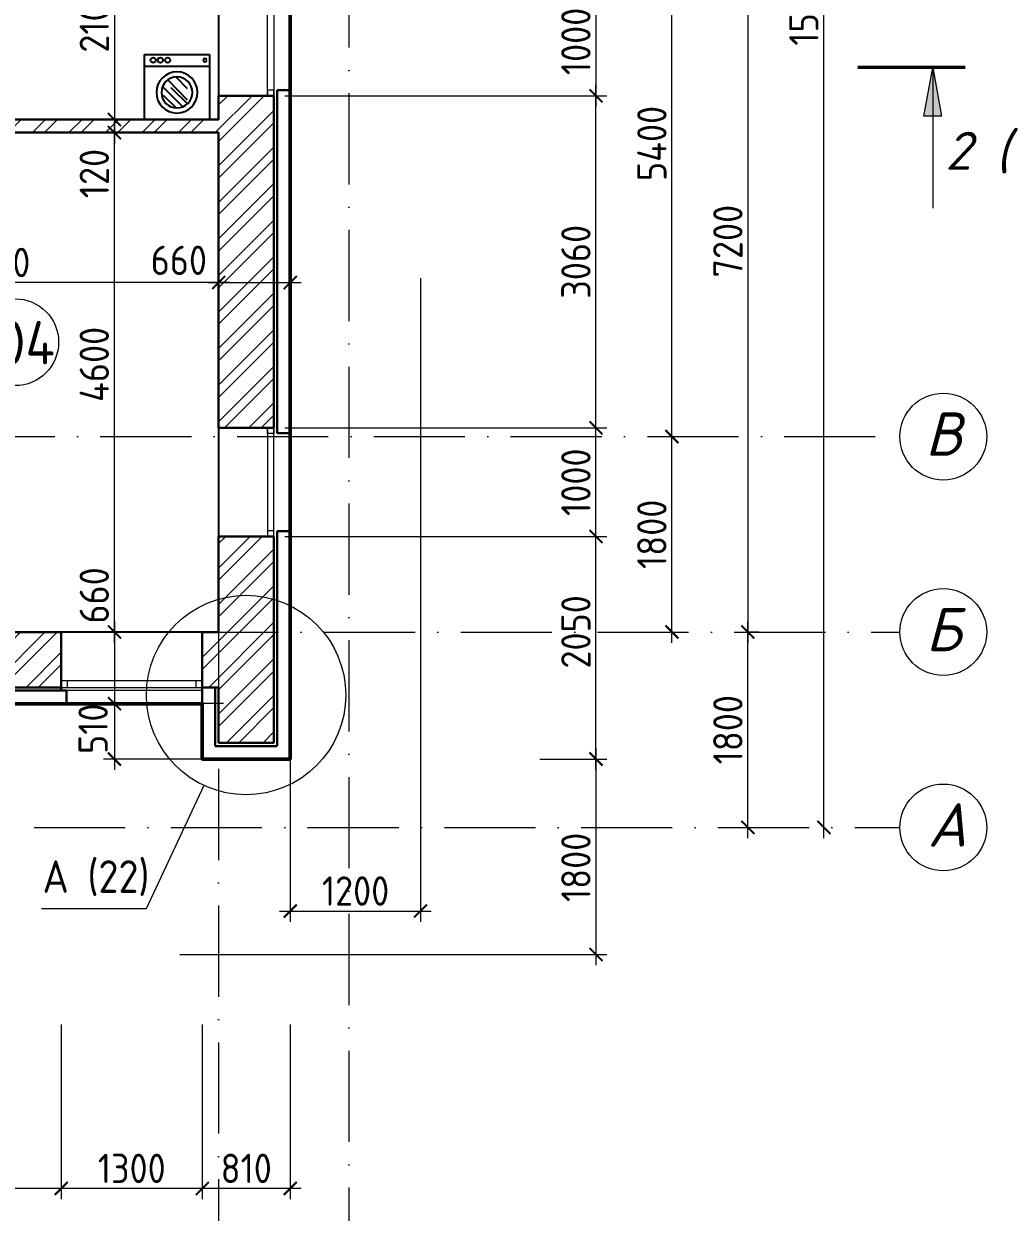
# Model space of a CAD drawing. Header units: millimetres. Extents: x 854812 to 1164625, y 589925 to 823301.
# Drawn here: x 974618 to 983725, y 725317 to 736265 of the extents above; entities that cross this region are included whole.
import ezdxf
from ezdxf.enums import TextEntityAlignment as Align

# ---------------------------------------------------------------- set-up
doc = ezdxf.new("R2010")
doc.units = ezdxf.units.MM
doc.linetypes.add('ACAD_ISO10W100', pattern=[18, 12, -3, 0, -3])
doc.linetypes.add('JIS_08_15', pattern=[17.25, 15, -0.75, 0.75, -0.75])
doc.layers.get('Defpoints').update_dxf_attribs({"color": 40})
doc.layers.add('SANTEH', color=7, linetype='Continuous')
for name, color, linetype, lineweight in [('АР_Штрих_материалы', 27, 'Continuous', 9), ('окна', 132, 'Continuous', 18), ('оси', 50, 'JIS_08_15', 9), ('размеры', 215, 'Continuous', 13), ('стены', 172, 'Continuous', 30), ('текст', 7, 'Continuous', 13), ('УКАЗАТЕЛЬ', 6, 'Continuous', 13), ('ФАСАД', 7, 'Continuous', 13)]:
    doc.layers.add(name, color=color, linetype=linetype, lineweight=lineweight)
doc.styles.add('GOST 2.304', font='isocpeur.ttf', dxfattribs={"width": 0.9})
doc.styles.add('Isocpeur', font='isocpeui.ttf')
doc.dimstyles.new('1', dxfattribs={"dimscale": 100, "dimtxt": 2.7, "dimasz": 1.2, "dimexe": 1, "dimexo": 1, "dimgap": 0.5, "dimtad": 1, "dimdec": 0, "dimzin": 0, "dimdsep": 46, "dimtxsty": 'GOST 2.304', "dimblk": 'ARCHTICK', "dimcen": 0.09, "dimdle": 1, "dimclrd": 256, "dimclre": 256, "dimclrt": 7, "dimadec": 0, "dimazin": 0, "dimtfac": 1, "dimtdec": 0, "dimtmove": 1, "dimatfit": 3, "dimldrblk": 'ARCHTICK', "dimfxl": 100, "dimtolj": 1, "dimtzin": 0, "dimlwd": 5, "dimlwe": 5, "dimarcsym": 1})

# ---------------------------------------------------------------- blocks, each defined once
blk = doc.blocks.new('_ArchTick')
at = {"color": 0, "linetype": 'ByBlock', "const_width": 0.15}
blk.add_lwpolyline([(-0.5, -0.5), (0.5, 0.5)], dxfattribs=at)
blk = doc.blocks.new('*D9')
at = {"layer": 'Defpoints', "color": 0, "ltscale": 0.1}
for p in [(972573, 733881), (976413, 733681), (972573, 733520)]:
    blk.add_point(p, dxfattribs=at)
at = {"layer": 'размеры', "lineweight": 5, "ltscale": 0.1}
for p, q in [((972573, 733620), (972573, 733981)), ((976413, 733781), (976413, 733981)), ((976513, 733881), (972473, 733881))]:
    blk.add_line(p, q, dxfattribs=at)
at = {"layer": 'размеры', "lineweight": 5, "ltscale": 0.1, "xscale": 120, "yscale": 120, "zscale": 120, "rotation": 180}
blk.add_blockref('_ArchTick', (972573, 733881), dxfattribs=at)
at = {"layer": 'размеры', "lineweight": 5, "ltscale": 0.1, "xscale": 120, "yscale": 120, "zscale": 120}
blk.add_blockref('_ArchTick', (976413, 733881), dxfattribs=at)
at = {"layer": 'размеры', "color": 7, "ltscale": 0.1, "insert": (974327, 734066), "char_height": 270, "attachment_point": 5, "style": 'GOST 2.304'}
blk.add_mtext('\\A1;3840', dxfattribs=at)
blk = doc.blocks.new('*D10')
at = {"layer": 'Defpoints', "color": 0, "ltscale": 0.1}
for p in [(974963, 727145), (976263, 725991), (974963, 725536)]:
    blk.add_point(p, dxfattribs=at)
at = {"layer": 'размеры', "lineweight": 5, "ltscale": 0.1}
for p, q in [((974963, 727045), (974963, 725436)), ((976263, 725891), (976263, 725436)), ((976363, 725536), (974863, 725536))]:
    blk.add_line(p, q, dxfattribs=at)
at = {"layer": 'размеры', "lineweight": 5, "ltscale": 0.1, "xscale": 120, "yscale": 120, "zscale": 120, "rotation": 180}
blk.add_blockref('_ArchTick', (974963, 725536), dxfattribs=at)
at = {"layer": 'размеры', "lineweight": 5, "ltscale": 0.1, "xscale": 120, "yscale": 120, "zscale": 120}
blk.add_blockref('_ArchTick', (976263, 725536), dxfattribs=at)
at = {"layer": 'размеры', "color": 7, "ltscale": 0.1, "insert": (975613, 725721), "char_height": 270, "attachment_point": 5, "style": 'GOST 2.304'}
blk.add_mtext('\\A1;1300', dxfattribs=at)
blk = doc.blocks.new('*D11')
at = {"layer": 'Defpoints', "color": 0, "ltscale": 0.1}
for p in [(972853, 726312), (974963, 725991), (972853, 725536)]:
    blk.add_point(p, dxfattribs=at)
at = {"layer": 'размеры', "lineweight": 5, "ltscale": 0.1}
for p, q in [((972853, 726212), (972853, 725436)), ((974963, 725891), (974963, 725436)), ((975063, 725536), (972753, 725536))]:
    blk.add_line(p, q, dxfattribs=at)
at = {"layer": 'размеры', "lineweight": 5, "ltscale": 0.1, "xscale": 120, "yscale": 120, "zscale": 120, "rotation": 180}
blk.add_blockref('_ArchTick', (972853, 725536), dxfattribs=at)
at = {"layer": 'размеры', "lineweight": 5, "ltscale": 0.1, "xscale": 120, "yscale": 120, "zscale": 120}
blk.add_blockref('_ArchTick', (974963, 725536), dxfattribs=at)
at = {"layer": 'размеры', "color": 7, "ltscale": 0.1, "insert": (973908, 725721), "char_height": 270, "attachment_point": 5, "style": 'GOST 2.304'}
blk.add_mtext('\\A1;2110', dxfattribs=at)
blk = doc.blocks.new('*D12')
at = {"layer": 'Defpoints', "color": 0, "ltscale": 0.1}
for p in [(976263, 727145), (977073, 727145), (976263, 725536)]:
    blk.add_point(p, dxfattribs=at)
at = {"layer": 'размеры', "lineweight": 5, "ltscale": 0.1}
for p, q in [((976263, 727045), (976263, 725436)), ((977073, 727045), (977073, 725436)), ((977173, 725536), (976163, 725536))]:
    blk.add_line(p, q, dxfattribs=at)
at = {"layer": 'размеры', "lineweight": 5, "ltscale": 0.1, "xscale": 120, "yscale": 120, "zscale": 120, "rotation": 180}
blk.add_blockref('_ArchTick', (976263, 725536), dxfattribs=at)
at = {"layer": 'размеры', "lineweight": 5, "ltscale": 0.1, "xscale": 120, "yscale": 120, "zscale": 120}
blk.add_blockref('_ArchTick', (977073, 725536), dxfattribs=at)
at = {"layer": 'размеры', "color": 7, "ltscale": 0.1, "insert": (976668, 725721), "char_height": 270, "attachment_point": 5, "style": 'GOST 2.304'}
blk.add_mtext('\\A1;810', dxfattribs=at)
blk = doc.blocks.new('*D13')
at = {"layer": 'Defpoints', "color": 0, "ltscale": 0.1}
for p in [(975453, 735262), (975471, 735262), (975471, 730662)]:
    blk.add_point(p, dxfattribs=at)
at = {"layer": 'размеры', "lineweight": 5, "ltscale": 0.1}
for p, q in [((975453, 730562), (975453, 735362)), ((975371, 735262), (975353, 735262)), ((975371, 730662), (975353, 730662))]:
    blk.add_line(p, q, dxfattribs=at)
at = {"layer": 'размеры', "lineweight": 5, "ltscale": 0.1, "xscale": 120, "yscale": 120, "zscale": 120}
for p, rotation in [((975453, 735262), 90), ((975453, 730662), 270)]:
    blk.add_blockref('_ArchTick', p, dxfattribs=dict(at, rotation=rotation))
at = {"layer": 'размеры', "color": 7, "ltscale": 0.1, "insert": (975268, 733127), "char_height": 270, "attachment_point": 5, "rotation": 90, "style": 'GOST 2.304'}
blk.add_mtext('\\A1;4600', dxfattribs=at)
blk = doc.blocks.new('*D14')
at = {"layer": 'Defpoints', "color": 0, "ltscale": 0.1}
for p in [(975453, 730662), (975453, 730002), (975453, 730002)]:
    blk.add_point(p, dxfattribs=at)
at = {"layer": 'размеры', "lineweight": 5, "ltscale": 0.1}
blk.add_line((975453, 730762), (975453, 729902), dxfattribs=at)
at = {"layer": 'размеры', "lineweight": 5, "ltscale": 0.1, "xscale": 120, "yscale": 120, "zscale": 120}
for p, rotation in [((975453, 730662), 90), ((975453, 730002), 270)]:
    blk.add_blockref('_ArchTick', p, dxfattribs=dict(at, rotation=rotation))
at = {"layer": 'размеры', "color": 7, "ltscale": 0.1, "insert": (975268, 730999), "char_height": 270, "attachment_point": 5, "rotation": 90, "style": 'GOST 2.304'}
blk.add_mtext('\\A1;660', dxfattribs=at)
blk = doc.blocks.new('*D18')
at = {"layer": 'Defpoints', "color": 0, "ltscale": 0.1}
for p in [(978273, 734021), (977073, 729601), (978273, 728091)]:
    blk.add_point(p, dxfattribs=at)
at = {"layer": 'размеры', "lineweight": 5, "ltscale": 0.1}
for p, q in [((978273, 733921), (978273, 727991)), ((977073, 729501), (977073, 727991)), ((976973, 728091), (978373, 728091))]:
    blk.add_line(p, q, dxfattribs=at)
at = {"layer": 'размеры', "lineweight": 5, "ltscale": 0.1, "xscale": 120, "yscale": 120, "zscale": 120, "rotation": 180}
blk.add_blockref('_ArchTick', (977073, 728091), dxfattribs=at)
at = {"layer": 'размеры', "lineweight": 5, "ltscale": 0.1, "xscale": 120, "yscale": 120, "zscale": 120}
blk.add_blockref('_ArchTick', (978273, 728091), dxfattribs=at)
at = {"layer": 'размеры', "color": 7, "ltscale": 0.1, "insert": (977675, 728276), "char_height": 270, "attachment_point": 5, "style": 'GOST 2.304'}
blk.add_mtext('\\A1;1200', dxfattribs=at)
blk = doc.blocks.new('ок1000')
at = {"layer": 'окна', "ltscale": 0.1}
for p, q in [((962542, 736582), (962542, 735582)), ((961882, 736532), (961882, 735632))]:
    blk.add_line(p, q, dxfattribs=at)
for points in [[(962092, 735582), (962092, 736582), (962032, 736582), (962032, 735582)], [(962092, 736530), (962092, 736582), (962032, 736582), (962032, 736530)], [(962092, 735634), (962092, 735582), (962032, 735582), (962032, 735634)]]:
    blk.add_lwpolyline(points, close=True, dxfattribs=at)
blk = doc.blocks.new('*D29')
at = {"layer": 'Defpoints', "color": 0, "ltscale": 0.1}
for p in [(975420, 737482), (975420, 735382), (975453, 735382)]:
    blk.add_point(p, dxfattribs=at)
at = {"layer": 'размеры', "lineweight": 5, "ltscale": 0.1}
for p, q in [((975453, 737582), (975453, 735282)), ((975520, 737482), (975553, 737482)), ((975520, 735382), (975553, 735382))]:
    blk.add_line(p, q, dxfattribs=at)
at = {"layer": 'размеры', "lineweight": 5, "ltscale": 0.1, "xscale": 120, "yscale": 120, "zscale": 120}
for p, rotation in [((975453, 737482), 90), ((975453, 735382), 270)]:
    blk.add_blockref('_ArchTick', p, dxfattribs=dict(at, rotation=rotation))
at = {"layer": 'размеры', "color": 7, "ltscale": 0.1, "insert": (975268, 736309), "char_height": 270, "attachment_point": 5, "rotation": 90, "style": 'GOST 2.304'}
blk.add_mtext('\\A1;2100', dxfattribs=at)
blk = doc.blocks.new('*D36')
at = {"layer": 'Defpoints', "color": 0, "ltscale": 0.1}
for p in [(981202, 737862), (981202, 730662), (981290, 730662)]:
    blk.add_point(p, dxfattribs=at)
at = {"layer": 'размеры', "lineweight": 5, "ltscale": 0.1}
for p, q in [((981290, 737962), (981290, 730562)), ((981302, 737862), (981390, 737862)), ((981302, 730662), (981390, 730662))]:
    blk.add_line(p, q, dxfattribs=at)
at = {"layer": 'размеры', "lineweight": 5, "ltscale": 0.1, "xscale": 120, "yscale": 120, "zscale": 120}
for p, rotation in [((981290, 737862), 90), ((981290, 730662), 270)]:
    blk.add_blockref('_ArchTick', p, dxfattribs=dict(at, rotation=rotation))
at = {"layer": 'размеры', "color": 7, "ltscale": 0.1, "insert": (981105, 734262), "char_height": 270, "attachment_point": 5, "rotation": 90, "style": 'GOST 2.304'}
blk.add_mtext('\\A1;7200', dxfattribs=at)
blk = doc.blocks.new('*D41')
at = {"layer": 'Defpoints', "color": 0, "ltscale": 0.1}
for p in [(979429, 731542), (979890, 731542), (979274, 729492)]:
    blk.add_point(p, dxfattribs=at)
at = {"layer": 'размеры', "lineweight": 5, "ltscale": 0.1}
for p, q in [((979890, 729392), (979890, 731642)), ((979529, 731542), (979990, 731542)), ((979374, 729492), (979990, 729492))]:
    blk.add_line(p, q, dxfattribs=at)
at = {"layer": 'размеры', "lineweight": 5, "ltscale": 0.1, "xscale": 120, "yscale": 120, "zscale": 120}
for p, rotation in [((979890, 731542), 90), ((979890, 729492), 270)]:
    blk.add_blockref('_ArchTick', p, dxfattribs=dict(at, rotation=rotation))
at = {"layer": 'размеры', "color": 7, "ltscale": 0.1, "insert": (979705, 730663), "char_height": 270, "attachment_point": 5, "rotation": 90, "style": 'GOST 2.304'}
blk.add_mtext('\\A1;2050', dxfattribs=at)
blk = doc.blocks.new('*D84')
at = {"layer": 'Defpoints', "color": 0, "ltscale": 0.1}
for p in [(981990, 744062), (981990, 744062), (981990, 728862)]:
    blk.add_point(p, dxfattribs=at)
at = {"layer": 'ФАСАД', "lineweight": 5, "ltscale": 0.1}
blk.add_line((981990, 728762), (981990, 744162), dxfattribs=at)
at = {"layer": 'ФАСАД', "lineweight": 5, "ltscale": 0.1, "xscale": 120, "yscale": 120, "zscale": 120}
for p, rotation in [((981990, 744062), 90), ((981990, 728862), 270)]:
    blk.add_blockref('_ArchTick', p, dxfattribs=dict(at, rotation=rotation))
at = {"layer": 'ФАСАД', "color": 7, "lineweight": 35, "ltscale": 0.1, "insert": (981805, 736462), "char_height": 270, "attachment_point": 5, "rotation": 90, "style": 'GOST 2.304'}
blk.add_mtext('\\A1;15200', dxfattribs=at)
blk = doc.blocks.new('*D85')
at = {"layer": 'Defpoints', "color": 0, "ltscale": 0.1}
for p in [(981290, 730662), (981290, 730662), (981290, 728862)]:
    blk.add_point(p, dxfattribs=at)
at = {"layer": 'ФАСАД', "lineweight": 5, "ltscale": 0.1}
blk.add_line((981290, 728762), (981290, 730762), dxfattribs=at)
at = {"layer": 'ФАСАД', "lineweight": 5, "ltscale": 0.1, "xscale": 120, "yscale": 120, "zscale": 120}
for p, rotation in [((981290, 730662), 90), ((981290, 728862), 270)]:
    blk.add_blockref('_ArchTick', p, dxfattribs=dict(at, rotation=rotation))
at = {"layer": 'ФАСАД', "color": 7, "lineweight": 35, "ltscale": 0.1, "insert": (981105, 729762), "char_height": 270, "attachment_point": 5, "rotation": 90, "style": 'GOST 2.304'}
blk.add_mtext('\\A1;1800', dxfattribs=at)
blk = doc.blocks.new('*D86')
at = {"layer": 'Defpoints', "color": 0, "ltscale": 0.1}
for p in [(980590, 732462), (980590, 732462), (980590, 730662)]:
    blk.add_point(p, dxfattribs=at)
at = {"layer": 'ФАСАД', "lineweight": 5, "ltscale": 0.1}
blk.add_line((980590, 730562), (980590, 732562), dxfattribs=at)
at = {"layer": 'ФАСАД', "lineweight": 5, "ltscale": 0.1, "xscale": 120, "yscale": 120, "zscale": 120}
for p, rotation in [((980590, 732462), 90), ((980590, 730662), 270)]:
    blk.add_blockref('_ArchTick', p, dxfattribs=dict(at, rotation=rotation))
at = {"layer": 'ФАСАД', "color": 7, "lineweight": 35, "ltscale": 0.1, "insert": (980405, 731562), "char_height": 270, "attachment_point": 5, "rotation": 90, "style": 'GOST 2.304'}
blk.add_mtext('\\A1;1800', dxfattribs=at)
blk = doc.blocks.new('*D87')
at = {"layer": 'Defpoints', "color": 0, "ltscale": 0.1}
for p in [(980590, 737862), (980590, 737862), (980590, 732462)]:
    blk.add_point(p, dxfattribs=at)
at = {"layer": 'ФАСАД', "lineweight": 5, "ltscale": 0.1}
blk.add_line((980590, 732362), (980590, 737962), dxfattribs=at)
at = {"layer": 'ФАСАД', "lineweight": 5, "ltscale": 0.1, "xscale": 120, "yscale": 120, "zscale": 120}
for p, rotation in [((980590, 737862), 90), ((980590, 732462), 270)]:
    blk.add_blockref('_ArchTick', p, dxfattribs=dict(at, rotation=rotation))
at = {"layer": 'ФАСАД', "color": 7, "lineweight": 35, "ltscale": 0.1, "insert": (980405, 735162), "char_height": 270, "attachment_point": 5, "rotation": 90, "style": 'GOST 2.304'}
blk.add_mtext('\\A1;5400', dxfattribs=at)
blk = doc.blocks.new('*D90')
at = {"layer": 'Defpoints', "color": 0, "ltscale": 0.1}
for p in [(979374, 735602), (979890, 735602), (976923, 732542)]:
    blk.add_point(p, dxfattribs=at)
at = {"layer": 'размеры', "lineweight": 5, "ltscale": 0.1}
for p, q in [((979890, 732442), (979890, 735702)), ((979474, 735602), (979990, 735602)), ((977023, 732542), (979990, 732542))]:
    blk.add_line(p, q, dxfattribs=at)
at = {"layer": 'размеры', "lineweight": 5, "ltscale": 0.1, "xscale": 120, "yscale": 120, "zscale": 120}
for p, rotation in [((979890, 735602), 90), ((979890, 732542), 270)]:
    blk.add_blockref('_ArchTick', p, dxfattribs=dict(at, rotation=rotation))
at = {"layer": 'размеры', "color": 7, "ltscale": 0.1, "insert": (979705, 734072), "char_height": 270, "attachment_point": 5, "rotation": 90, "style": 'GOST 2.304'}
blk.add_mtext('\\A1;3060', dxfattribs=at)
blk = doc.blocks.new('*D91')
at = {"layer": 'Defpoints', "color": 0, "ltscale": 0.1}
for p in [(976923, 736602), (976923, 735602), (979890, 735602)]:
    blk.add_point(p, dxfattribs=at)
at = {"layer": 'размеры', "lineweight": 5, "ltscale": 0.1}
for p, q in [((979890, 736702), (979890, 735502)), ((977023, 736602), (979990, 736602)), ((977023, 735602), (979990, 735602))]:
    blk.add_line(p, q, dxfattribs=at)
at = {"layer": 'размеры', "lineweight": 5, "ltscale": 0.1, "xscale": 120, "yscale": 120, "zscale": 120}
for p, rotation in [((979890, 736602), 90), ((979890, 735602), 270)]:
    blk.add_blockref('_ArchTick', p, dxfattribs=dict(at, rotation=rotation))
at = {"layer": 'размеры', "color": 7, "ltscale": 0.1, "insert": (979705, 736102), "char_height": 270, "attachment_point": 5, "rotation": 90, "style": 'GOST 2.304'}
blk.add_mtext('\\A1;1000', dxfattribs=at)
blk = doc.blocks.new('*D93')
at = {"layer": 'Defpoints', "color": 0, "ltscale": 0.1}
for p in [(979367, 729492), (975957, 727692), (979890, 727692)]:
    blk.add_point(p, dxfattribs=at)
at = {"layer": 'размеры', "lineweight": 5, "ltscale": 0.1}
for p, q in [((979890, 729592), (979890, 727592)), ((979467, 729492), (979990, 729492)), ((976057, 727692), (979990, 727692))]:
    blk.add_line(p, q, dxfattribs=at)
at = {"layer": 'размеры', "lineweight": 5, "ltscale": 0.1, "xscale": 120, "yscale": 120, "zscale": 120}
for p, rotation in [((979890, 729492), 90), ((979890, 727692), 270)]:
    blk.add_blockref('_ArchTick', p, dxfattribs=dict(at, rotation=rotation))
at = {"layer": 'размеры', "color": 7, "ltscale": 0.1, "insert": (979705, 728494), "char_height": 270, "attachment_point": 5, "rotation": 90, "style": 'GOST 2.304'}
blk.add_mtext('\\A1;1800', dxfattribs=at)
blk = doc.blocks.new('*D96')
at = {"layer": 'Defpoints', "color": 0, "ltscale": 0.1}
for p in [(976413, 733981), (977073, 733981), (977073, 733881)]:
    blk.add_point(p, dxfattribs=at)
at = {"layer": 'размеры', "lineweight": 5, "ltscale": 0.1}
for p, q in [((976313, 733881), (977173, 733881)), ((976413, 733881), (976413, 733781)), ((977073, 733881), (977073, 733781))]:
    blk.add_line(p, q, dxfattribs=at)
at = {"layer": 'размеры', "lineweight": 5, "ltscale": 0.1, "xscale": 120, "yscale": 120, "zscale": 120, "rotation": 180}
blk.add_blockref('_ArchTick', (976413, 733881), dxfattribs=at)
at = {"layer": 'размеры', "lineweight": 5, "ltscale": 0.1, "xscale": 120, "yscale": 120, "zscale": 120}
blk.add_blockref('_ArchTick', (977073, 733881), dxfattribs=at)
at = {"layer": 'размеры', "color": 7, "ltscale": 0.1, "insert": (976047, 734086), "char_height": 270, "attachment_point": 5, "style": 'GOST 2.304'}
blk.add_mtext('\\A1;660', dxfattribs=at)
blk = doc.blocks.new('*D102')
at = {"layer": 'Defpoints', "color": 0, "ltscale": 0.1}
for p in [(976559, 730002), (975453, 729492), (976559, 729492)]:
    blk.add_point(p, dxfattribs=at)
at = {"layer": 'размеры', "lineweight": 5, "ltscale": 0.1}
for p, q in [((975453, 730102), (975453, 729392)), ((976459, 730002), (975353, 730002)), ((976459, 729492), (975353, 729492))]:
    blk.add_line(p, q, dxfattribs=at)
at = {"layer": 'размеры', "lineweight": 5, "ltscale": 0.1, "xscale": 120, "yscale": 120, "zscale": 120}
for p, rotation in [((975453, 730002), 90), ((975453, 729492), 270)]:
    blk.add_blockref('_ArchTick', p, dxfattribs=dict(at, rotation=rotation))
at = {"layer": 'размеры', "color": 7, "ltscale": 0.1, "insert": (975257, 729771), "char_height": 270, "attachment_point": 5, "rotation": 90, "style": 'GOST 2.304'}
blk.add_mtext('\\A1;510', dxfattribs=at)
blk = doc.blocks.new('*D221')
at = {"layer": 'Defpoints', "color": 0, "ltscale": 0.1}
for p in [(976923, 732542), (979890, 732542), (976923, 731542)]:
    blk.add_point(p, dxfattribs=at)
at = {"layer": 'размеры', "lineweight": 5, "ltscale": 0.1}
for p, q in [((979890, 731442), (979890, 732642)), ((977023, 732542), (979990, 732542)), ((977023, 731542), (979990, 731542))]:
    blk.add_line(p, q, dxfattribs=at)
at = {"layer": 'размеры', "lineweight": 5, "ltscale": 0.1, "xscale": 120, "yscale": 120, "zscale": 120}
for p, rotation in [((979890, 732542), 90), ((979890, 731542), 270)]:
    blk.add_blockref('_ArchTick', p, dxfattribs=dict(at, rotation=rotation))
at = {"layer": 'размеры', "color": 7, "ltscale": 0.1, "insert": (979705, 732042), "char_height": 270, "attachment_point": 5, "rotation": 90, "style": 'GOST 2.304'}
blk.add_mtext('\\A1;1000', dxfattribs=at)
blk = doc.blocks.new('s_50')
at = {"layer": 'SANTEH', "ltscale": 600}
for p, q in [((600, 0), (0, 0)), ((0, 0), (0, -600)), ((491, -600), (491, 0)), ((600, -600), (600, 0)), ((297, -356), (145, -203)), ((365, -385), (183, -204)), ((393, -309), (287, -204)), ((225, -426), (107, -308)), ((305, -432), (118, -245)), ((0, -600), (600, -600))]:
    blk.add_line(p, q, dxfattribs=at)
for centre, major_axis, start_param, end_param in [((548, -42), (11.2, 11.2), 5.497787, 11.780972), ((250, -300), (134, 134), 5.497787, 11.780972), ((250, -300), (101, 101), 5.497787, 11.780972), ((548, -385), (-16.6, 16.6), -0.785398, 2.356194), ((548, -452), (-16.6, 16.6), -0.785398, 2.356194), ((548, -385), (-16.6, 16.6), 2.356194, 5.497787), ((548, -452), (16.6, 16.6), 3.926991, 7.068583), ((548, -519), (16.6, 16.6), 0.785398, 3.926991), ((548, -519), (16.6, 16.6), 3.926991, 7.068583)]:
    blk.add_ellipse(centre, major_axis=major_axis, ratio=1, start_param=start_param, end_param=end_param, dxfattribs=at)
blk = doc.blocks.new('*D357')
at = {"layer": 'Defpoints', "color": 0, "ltscale": 0.1}
for p in [(975220, 735382), (975220, 735262), (975453, 735262)]:
    blk.add_point(p, dxfattribs=at)
at = {"layer": 'размеры', "lineweight": 5, "ltscale": 0.1}
for p, q in [((975453, 735482), (975453, 735162)), ((975320, 735382), (975553, 735382)), ((975320, 735262), (975553, 735262)), ((975453, 734629), (975453, 735262))]:
    blk.add_line(p, q, dxfattribs=at)
at = {"layer": 'размеры', "lineweight": 5, "ltscale": 0.1, "xscale": 120, "yscale": 120, "zscale": 120}
for p, rotation in [((975453, 735382), 90), ((975453, 735262), 270)]:
    blk.add_blockref('_ArchTick', p, dxfattribs=dict(at, rotation=rotation))
at = {"layer": 'размеры', "color": 7, "ltscale": 0.1, "insert": (975268, 734885), "char_height": 270, "attachment_point": 5, "rotation": 90, "style": 'GOST 2.304'}
blk.add_mtext('\\A1;120', dxfattribs=at)
blk = doc.blocks.new('стрелка разреза')
at = {"layer": 'текст'}
h = blk.add_hatch(color=256, dxfattribs=at)
h.dxf.hatch_style = 1
h.paths.add_polyline_path([(5560, 17731), (5560, 17650), (5110, 17731), (5560, 17813)])
blk.add_lwpolyline([(5560, 17731), (5560, 17650), (5110, 17731), (5560, 17813)], close=True, dxfattribs=at)
blk.add_lwpolyline([(5110, 17731), (6410, 17731)], dxfattribs=at)

msp = doc.modelspace()

# ---------------------------------------------------------------- hatches: boundary and pattern name
at = {"layer": 'АР_Штрих_материалы', "ltscale": 100}
h = msp.add_hatch(dxfattribs=at)
h.set_pattern_fill('ANSI32', color=256, scale=25, style=0)
h.paths.add_polyline_path([(961512.5, 742771.9), (960442.5, 742771.9), (960442.5, 743281.9), (959932.5, 743281.9), (959932.5, 740661.4), (960442.5, 740661.4), (960442.5, 742262.1), (961512.5, 742262.1)])
h.paths.add_polyline_path([(967592.5, 742771.9), (967392.5, 742771.9), (967392.5, 743281.9), (966882.5, 743281.9), (966882.5, 742771.9), (966732.5, 742771.9), (966732.5, 742262), (967592.5, 742262.1)], flags=17)
h.paths.add_polyline_path([(969402.5, 744061.9), (970752.5, 744061.9), (970752.5, 744571.6), (969402.5, 744571.6), (969402.5, 745081.6), (968892.5, 745081.6), (968892.5, 742771.9), (968692.5, 742771.9), (968692.5, 742262.1), (969022.5, 742262.1), (969022.5, 741232.1), (969402.5, 741232.1)])
h.paths.add_polyline_path([(972762.5, 744571.9), (972612.5, 744571.9), (972612.5, 745081.9), (972102.5, 745081.9), (972102.5, 744571.9), (971952.5, 744571.9), (971952.5, 744061.9), (972762.5, 744061.9)])
h.paths.add_polyline_path([(975872.5, 742771.9), (973812.5, 742771.9), (973812.5, 742921.9), (973302.5, 742921.9), (973302.5, 742261.9), (975872.5, 742261.9)])
h.paths.add_polyline_path([(978632.5, 742771.9), (976872.5, 742771.9), (976872.5, 742261.9), (977612.5, 742261.9), (977612.5, 742261.6), (977612.5, 742111.9), (978122.5, 742111.9), (978122.5, 742261.9), (978632.5, 742261.9)])
h.paths.add_polyline_path([(978632.5, 739661.6), (978122.5, 739661.6), (978122.5, 739811.6), (977612.5, 739811.6), (977612.5, 739001.6), (978122.5, 739001.6), (978122.5, 739152), (978632.5, 739152.1)])
h.paths.add_polyline_path([(978112.5, 739541.6), (978252.5, 739541.6), (978252.5, 739272), (978112.5, 739272)], flags=16)
h.paths.add_polyline_path([(978372.5, 739541.6), (978512.5, 739541.6), (978512.5, 739272), (978372.5, 739272)], flags=16)
h.paths.add_polyline_path([(977072.5, 737861.9), (973802.5, 737861.9), (973802.5, 737741.9), (973802.5, 737601.9), (973662.5, 737601.9), (973662.5, 737741.9), (973662.5, 737861.9), (972192.5, 737861.9), (972192.5, 736261.4), (973792.5, 736261.4), (973792.5, 736381.4), (972572.5, 736381.4), (972572.5, 737481.6), (973402.5, 737481.8), (973402.5, 737601.9), (973402.5, 737741.9), (973542.5, 737741.9), (973542.5, 737601.9), (973542.5, 737481.8), (973672.5, 737481.9), (973672.5, 737241.4), (973792.5, 737241.4), (973792.5, 737481.9), (973922.5, 737481.9), (973922.5, 737601.9), (973922.5, 737741.9), (974062.5, 737741.9), (974062.5, 737601.9), (974062.5, 737481.9), (976412.5, 737481.9), (976412.5, 736601.9), (976922.5, 736601.9), (976922.5, 737481.6), (977072.5, 737481.6)])
edge = h.paths.add_edge_path()
edge.add_line((976922.5, 735601.9), (976412.5, 735601.9))
edge.add_line((976412.5, 735601.9), (976412.5, 735381.9))
edge.add_line((976412.5, 735381.9), (973734.9, 735381.9))
edge.add_arc((973671, 735776.7), 400, 260.8044, 279.1956, ccw=False)
edge.add_line((973607.1, 735381.9), (972572.5, 735381.9))
edge.add_line((972572.5, 735381.9), (972572.5, 735451.4))
edge.add_line((972572.5, 735451.4), (972192.5, 735451.4))
edge.add_line((972192.5, 735451.4), (972192.5, 734941.4))
edge.add_line((972192.5, 734941.4), (972572.5, 734941.4))
edge.add_line((972572.5, 734941.4), (972572.5, 735261.9))
edge.add_line((972572.5, 735261.9), (976412.5, 735261.9))
edge.add_line((976412.5, 735261.9), (976412.5, 732542.3))
edge.add_line((976412.5, 732542.3), (976922.5, 732542.3))
edge.add_line((976922.5, 732542.3), (976922.5, 735601.9))
h.paths.add_polyline_path([(964182.5, 739508.9), (964182.2, 739778.9), (964062.2, 739778.9), (964062.2, 739508.9), (963672.5, 739508.9), (963672.5, 739778.9), (964182.2, 739778.9), (964182.2, 739898.9), (963922.2, 739898.9), (963922.2, 740038.9), (964182.5, 740038.9), (964182.5, 742261.9), (965532.5, 742262), (965532.5, 742771.9), (964182.5, 742771.9), (964182.5, 743281.9), (963672.5, 743281.9), (963672.5, 742771.9), (962612.5, 742771.9), (962612.5, 742262.1), (963672.5, 742262.1), (963672.5, 740688.9), (964062.5, 740688.9), (964062.5, 740548.9), (963672.5, 740548.9), (963672.5, 740428.9), (964062.5, 740428.9), (964062.5, 740158.9), (963672.5, 740158.9), (963672.5, 737861.9), (962512.5, 737861.9), (962512.5, 737481.6), (963672.5, 737481.6), (963672.5, 737351.9), (965292.6, 737351.9), (965292.6, 737481.6), (967032.5, 737481.6), (967032.5, 736151.9), (966612.5, 736151.9), (966612.5, 736031.9), (967032.5, 736031.9), (967032.5, 735771.9), (967152.5, 735771.9), (967152.5, 737481.6), (969402.5, 737481.6), (969402.5, 738891.9), (969022.5, 738891.9), (969022.5, 737861.9), (964182.5, 737861.9)])
h = msp.add_hatch(dxfattribs=at)
h.set_pattern_fill('ANSI32', color=256, scale=25, style=0)
h.paths.add_polyline_path([(960442.5, 735601.9), (959932.5, 735601.9), (959932.5, 732542.3), (960442.5, 732542.3)])
h.paths.add_polyline_path([(961612.5, 737861.9), (960442.5, 737861.9), (960442.5, 739661.4), (959932.5, 739661.4), (959932.5, 736601.9), (960442.5, 736601.9), (960442.5, 737481.6), (961612.5, 737481.6)])
h.paths.add_polyline_path([(969402.5, 734641.6), (969022.5, 734641.6), (969022.5, 732461.6), (968502.5, 732461.6), (968502.5, 731951.6), (968892.5, 731951.6), (968892.5, 729501.5), (969402.5, 729501.5)])
h.paths.add_polyline_path([(967502.5, 732461.6), (967152.5, 732461.6), (967152.5, 734521.6), (967952.5, 734521.6), (967952.5, 734641.6), (967152.5, 734641.6), (967152.5, 734761.9), (967032.5, 734761.9), (967032.5, 732461.6), (966682.5, 732461.6), (966682.5, 731951.6), (967502.5, 731951.6)])
h.paths.add_polyline_path([(976922.5, 731542.3), (976412.5, 731542.3), (976412.5, 730661.6), (976262.5, 730661.6), (976262.5, 730151.6), (976412.5, 730151.6), (976412.5, 729641.6), (976922.5, 729641.6)])
h.paths.add_polyline_path([(964112.5, 730661.6), (964112.5, 730151.6), (964782.6, 730151.6), (964782.6, 729641.6), (965292.6, 729641.6), (965292.6, 731951.6), (965682.5, 731951.6), (965682.5, 732461.6), (965292.6, 732461.6), (965292.6, 736031.9), (965702.5, 736031.9), (965702.5, 736151.9), (964782.6, 736151.9), (964782.6, 733231.6), (965172.3, 733231.6), (965172.3, 733091.6), (964782.6, 733091.6), (964782.6, 730661.6)])
h.paths.add_polyline_path([(961112.5, 730151.6), (961112.5, 730661.6), (960442.5, 730661.6), (960442.5, 731542.3), (959932.5, 731542.3), (959932.5, 729641.6), (960442.5, 729641.6), (960442.5, 730151.6)])
h.paths.add_polyline_path([(972042.5, 728861.6), (972042.5, 728351.6), (972192.5, 728351.6), (972192.5, 727841.6), (972702.5, 727841.6), (972702.5, 730151.6), (974962.5, 730151.6), (974962.5, 730661.6), (972572.5, 730661.6), (972572.5, 734031.4), (972192.5, 734031.4), (972192.5, 728861.6)])

# ---------------------------------------------------------------- linework, layer by layer
at = {"layer": 'Defpoints', "color": 1, "lineweight": 50, "ltscale": 0.1}
msp.add_lwpolyline([(973962.5, 742921.9), (978782.5, 742921.9), (978782.5, 742111.9), (978272.5, 742111.6), (978272.5, 739811.6), (978782.5, 739811.6), (978782.5, 739001.6), (978272.5, 739001.6), (978272.5, 737201.6), (977072.5, 737201.6), (977072.5, 729491.6), (976262.5, 729491.6), (976262.5, 730001.6), (972852.5, 730001.6)], dxfattribs=at)
at = {"layer": 'Defpoints', "ltscale": 0.1}
for points in [[(973792.5, 737481.9), (976412.5, 737481.9), (976412.5, 735381.9), (972572.5, 735381.9), (972572.5, 736261.4), (973792.5, 736261.4), (973792.5, 736381.4), (972572.5, 736381.4), (972572.5, 737481.6), (973672.5, 737481.9), (973672.5, 737241.4), (973792.5, 737241.4)], [(976412.5, 730661.6), (972572.5, 730661.6), (972572.5, 735261.9), (976412.5, 735261.9)]]:
    msp.add_lwpolyline(points, close=True, dxfattribs=at)
at = {"layer": 'окна', "ltscale": 0.1}
for p, q in [((976262.5, 730661.6), (974962.5, 730661.6)), ((976262.5, 730121.6), (974962.5, 730121.6)), ((976262.5, 730001.6), (974962.5, 730001.6))]:
    msp.add_line(p, q, dxfattribs=at)
for points in [[(974962.5, 730151.6), (976262.5, 730151.6), (976262.5, 730211.6), (974962.5, 730211.6)], [(974962.5, 730151.6), (975022.5, 730151.6), (975022.5, 730211.6), (974962.5, 730211.6)], [(976202.5, 730151.6), (976262.5, 730151.6), (976262.5, 730211.6), (976202.5, 730211.6)]]:
    msp.add_lwpolyline(points, close=True, dxfattribs=at)
at = {"layer": 'оси', "color": 7, "linetype": 'ACAD_ISO10W100', "ltscale": 70}
for p, q in [((977612.5, 748226.6), (977612.5, 723436.1)), ((969022.5, 732461.6), (982689.6, 732461.6)), ((964782.6, 730661.6), (982689.6, 730661.6)), ((976412.5, 730661.6), (976412.5, 723436)), ((972192.5, 728861.6), (982689.6, 728861.6))]:
    msp.add_line(p, q, dxfattribs=at)
at = {"layer": 'стены', "ltscale": 0.1}
for p, q in [((976922.5, 735601.9), (976412.5, 735601.9)), ((976412.5, 735601.9), (976412.5, 735381.9)), ((976922.5, 735601.9), (976922.5, 732542.3)), ((977072.5, 735651.9), (976952.5, 735651.9)), ((976952.5, 735651.9), (976952.5, 732492.3)), ((977072.5, 735651.9), (977072.5, 732492.3)), ((976412.5, 735381.9), (972572.5, 735381.9)), ((976412.5, 735261.9), (972572.5, 735261.9)), ((976412.5, 735261.9), (976412.5, 732542.3)), ((976922.5, 732542.3), (976412.5, 732542.3)), ((977072.5, 732492.3), (976952.5, 732492.3)), ((976412.5, 731542.3), (976412.5, 730661.6)), ((976922.5, 731542.3), (976412.5, 731542.3)), ((976922.5, 731542.3), (976922.5, 729641.9)), ((976952.5, 731592.3), (976952.5, 729611.9)), ((977072.5, 731592.3), (976952.5, 731592.3)), ((977072.5, 731592.3), (977072.5, 729491.9)), ((974962.5, 730661.6), (972572.5, 730661.6)), ((974962.5, 730661.6), (974962.5, 730121.6)), ((974962.5, 730661.5), (974962.5, 730121.6)), ((976412.5, 730661.6), (976262.5, 730661.6)), ((976262.5, 730661.6), (976262.5, 729491.6)), ((974962.5, 730151.6), (972702.5, 730151.6)), ((975012.5, 730121.6), (972732.5, 730121.6)), ((975012.5, 730121.6), (975012.5, 730001.6)), ((976412.5, 730151.6), (976262.5, 730151.6)), ((976382.5, 730151.6), (976382.5, 729611.6)), ((976412.5, 730151.6), (976412.5, 729641.9)), ((975012.5, 730001.6), (972852.5, 730001.6)), ((976952.5, 729611.6), (976382.5, 729611.6)), ((976922.5, 729641.6), (976412.5, 729641.6)), ((977072.5, 729491.6), (976262.5, 729491.6))]:
    msp.add_line(p, q, dxfattribs=at)
at = {"layer": 'текст', "color": 7, "const_width": 30}
msp.add_lwpolyline([(983292.8, 735863.4), (982301.3, 735863.4)], dxfattribs=at)
at = {"layer": 'текст', "color": 7}
for centre in [(974538.9, 733331.5), (983089.6, 732461.6), (983089.6, 730661.6), (983089.6, 728861.6)]:
    msp.add_circle(centre, 400, dxfattribs=at)
at = {"layer": 'УКАЗАТЕЛЬ'}
msp.add_lwpolyline([(976277, 729249.3), (975745.1, 728110.8), (974780.6, 728110.8)], dxfattribs=at)
msp.add_circle((976665.8, 730081.4), 918.4, dxfattribs=at)

# ---------------------------------------------------------------- block references
at = {"layer": 'SANTEH', "linetype": 'Continuous', "xscale": -1, "rotation": 270}
msp.add_blockref('s_50', (976329.1, 735381.9), dxfattribs=at)
at = {"layer": 'размеры', "xscale": -1}
msp.add_blockref('ок1000', (1938954.6, 20), dxfattribs=at)
at = {"layer": 'размеры', "rotation": 180}
msp.add_blockref('ок1000', (1938954.6, 1468124.2), dxfattribs=at)
at = {"layer": 'текст', "color": 7, "xscale": 0.9989999999525025, "yscale": 0.9989999999816064, "zscale": 0.999, "rotation": 270}
msp.add_blockref('стрелка разреза', (965279.6, 740968.3), dxfattribs=at)

# ---------------------------------------------------------------- texts
at = {"layer": 'текст', "color": 7, "style": 'Isocpeur'}
msp.add_text('2 (7)', height=350, dxfattribs=at).set_placement((983108.4, 734919.7))
at = {"layer": 'текст', "color": 7, "style": 'GOST 2.304', "width": 0.9}
msp.add_text('104', height=400, dxfattribs=at).set_placement((974555, 733127.3), align=Align.CENTER)
at = {"layer": 'текст', "color": 7, "style": 'Isocpeur'}
for s, p in [('В', (983090, 732285.2)), ('Б', (983090, 730485.2)), ('А', (983125.1, 728685.2))]:
    msp.add_text(s, height=400, dxfattribs=at).set_placement(p, align=Align.CENTER)
at = {"layer": 'текст', "color": 7, "ltscale": 0.5, "style": 'GOST 2.304', "width": 0.9}
msp.add_text('А (22)', height=300, dxfattribs=at).set_placement((975283.2, 728410.1), align=Align.MIDDLE)

# ---------------------------------------------------------------- dimensions: what is measured, and where the dimension line sits
at = {"layer": 'размеры', "ltscale": 0.1}
for base, p1, p2, angle, picture, middle in [((981289.6, 730661.6), (981202.1, 737861.6), (981202.1, 730661.6), 90, '*D36', (981104.6, 734261.6)), ((979889.6, 735601.9), (976922.5, 736601.9), (976922.5, 735601.9), 270, '*D91', (979704.6, 736101.9)), ((979889.6, 735601.9), (976922.5, 732542.3), (979374.3, 735601.9), 90, '*D90', (979704.6, 734072.1)), ((979889.6, 732542.3), (976922.5, 731542.3), (976922.5, 732542.3), 90, '*D221', (979704.6, 732042.3)), ((976262.5, 725536), (977072.5, 727145.1), (976262.5, 727145.1), 180, '*D12', (976667.5, 725721))]:
    dim = msp.add_linear_dim(base=base, p1=p1, p2=p2, angle=angle, dimstyle='1', dxfattribs=at)
    dim.commit()
    dim.dimension.update_dxf_attribs({"geometry": picture, "text_midpoint": middle})
for base, p1, p2, angle, picture, middle in [((975452.9, 735381.9), (975420.4, 737481.9), (975420.4, 735381.9), 90, '*D29', (975452.9, 736308.7)), ((975452.9, 735261.9), (975220.3, 735381.9), (975220.3, 735261.9), 90, '*D357', (975452.9, 734885.3)), ((975452.9, 735261.9), (975470.8, 730661.9), (975470.8, 735261.9), 90, '*D13', (975452.9, 733126.6)), ((972572.5, 733880.9), (976412.5, 733680.5), (972572.5, 733520.5), 180, '*D9', (974327.4, 733880.9)), ((978272.5, 728090.8), (977072.5, 729601.2), (978272.5, 734020.7), 180, '*D18', (977674.6, 728090.8)), ((979889.6, 731542.3), (979274.3, 729491.9), (979429, 731542.3), 90, '*D41', (979889.6, 730662.6)), ((979889.6, 727691.9), (979367.5, 729491.6), (975957.5, 727691.9), 90, '*D93', (979889.6, 728493.7)), ((974962.5, 725536), (976262.5, 725990.5), (974962.5, 727145.1), 180, '*D10', (975612.5, 725536))]:
    dim = msp.add_linear_dim(base=base, p1=p1, p2=p2, angle=angle, dimstyle='1', dxfattribs=at)
    dim.commit()
    dim.dimension.update_dxf_attribs({"geometry": picture, "text_midpoint": middle, "dimtype": 160})
for base, p1, p2, angle, override, picture, middle in [((977072.5, 733880.9), (976412.5, 733980.9), (977072.5, 733980.9), 180, {"dimtmove": 2}, '*D96', (976047.3, 734086.4)), ((975452.9, 730001.6), (975452.9, 730661.6), (975452.9, 730001.6), 90, {"dimtmove": 1}, '*D14', (975452.9, 730998.9)), ((975452.9, 729491.5), (976559.3, 730001.6), (976559.3, 729491.5), 90, {"dimtmove": 2}, '*D102', (975257.4, 729771))]:
    dim = msp.add_linear_dim(base=base, p1=p1, p2=p2, angle=angle, dimstyle='1', override=override, dxfattribs=at)
    dim.commit()
    dim.dimension.update_dxf_attribs({"geometry": picture, "text_midpoint": middle, "dimtype": 160})
dim = msp.add_linear_dim(base=(972852.5, 725536), p1=(974962.5, 725990.5), p2=(972852.5, 726311.7), angle=180, dimstyle='1', override={"dimtmove": 1}, dxfattribs=at)
dim.commit()
dim.dimension.update_dxf_attribs({"geometry": '*D11', "text_midpoint": (973907.5, 725721)})
at = {"layer": 'ФАСАД', "color": 1, "lineweight": 35, "ltscale": 0.1}
for base, p1, p2, picture, middle in [((981989.6, 744061.9), (981989.6, 728861.6), (981989.6, 744061.9), '*D84', (981804.6, 736461.7)), ((980589.6, 737861.6), (980589.6, 732461.6), (980589.6, 737861.6), '*D87', (980404.6, 735161.6)), ((980589.6, 732461.6), (980589.6, 730661.6), (980589.6, 732461.6), '*D86', (980404.6, 731561.6)), ((981289.6, 730661.6), (981289.6, 728861.6), (981289.6, 730661.6), '*D85', (981104.6, 729761.6))]:
    dim = msp.add_linear_dim(base=base, p1=p1, p2=p2, angle=90, dimstyle='1', dxfattribs=at)
    dim.commit()
    dim.dimension.update_dxf_attribs({"geometry": picture, "text_midpoint": middle})

doc.saveas('drawing.dxf')
